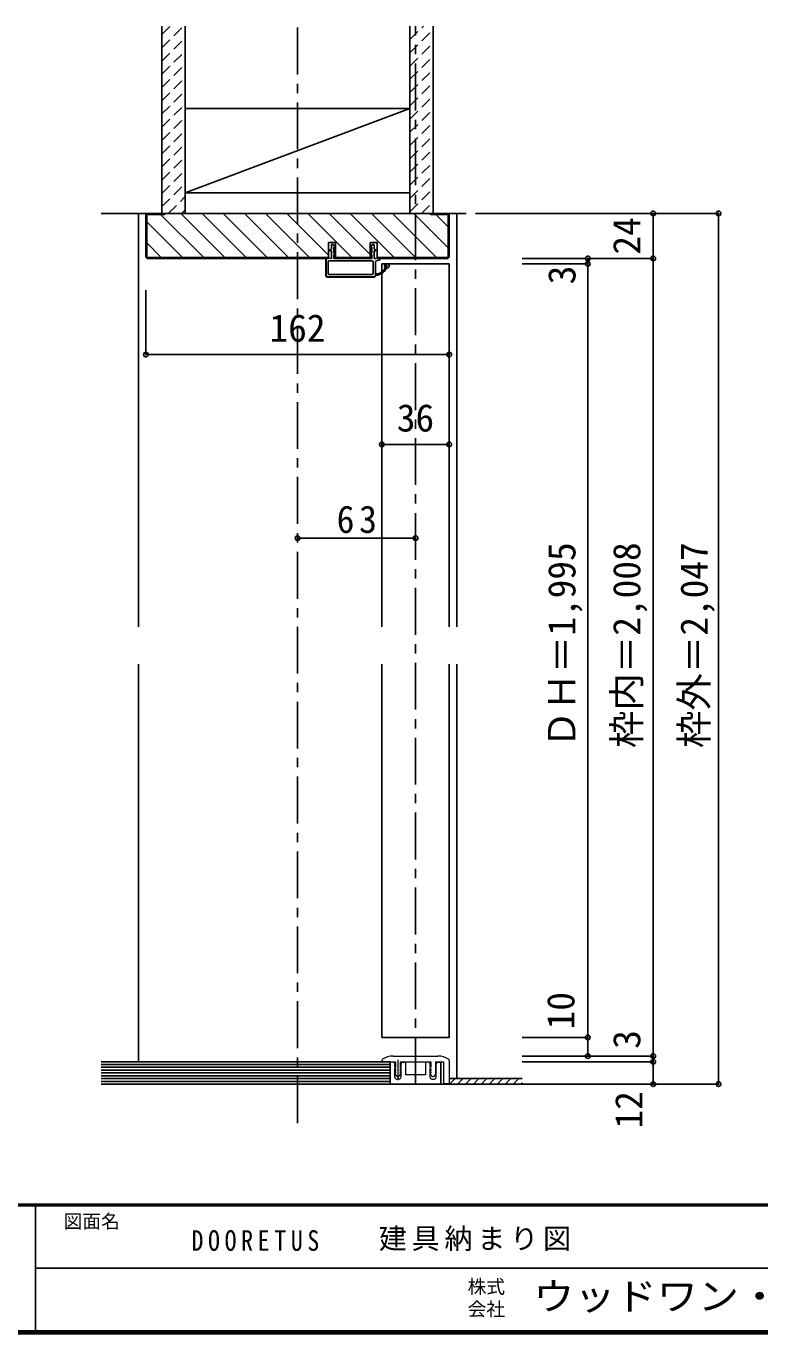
# Model space of a CAD drawing. Units: millimetres at full size, sheet at 1:5. Extents: x -973 to 977, y -718 to 696.
# Drawn here: x -3 to 389, y -701 to -2 of the extents above; entities that cross this region are included whole.
import ezdxf
from ezdxf.enums import TextEntityAlignment as Align

# ---------------------------------------------------------------- set-up
doc = ezdxf.new("R2010")
doc.units = ezdxf.units.MM
doc.header["$LTSCALE"] = 5
doc.header["$PDMODE"] = 32
doc.header["$PDSIZE"] = 2.5
doc.linetypes.add('CHAIN1', pattern=[8, 5, -1, 1, -1])
doc.linetypes.add('DASHED1', pattern=[1.8, 1.2, -0.6])
for name, color, linetype in [('0-0_補助線', 7, 'Continuous'), ('0-1_通り芯', 4, 'CHAIN1'), ('0-3_仕上', 7, 'Continuous'), ('0-4_枠', 3, 'Continuous'), ('0-6_扉', 6, 'Continuous'), ('0-B_寸法', 7, 'Continuous'), ('0-C_ﾊｯﾁ', 4, 'DASHED1'), ('F-0_補助線', 7, 'Continuous'), ('F-1_通り芯', 6, 'Continuous'), ('F-A_文字', 7, 'Continuous')]:
    doc.layers.add(name, color=color, linetype=linetype)
doc.layers.add('0-7_金物', color=7, linetype='Continuous', lineweight=18)
doc.styles.add('ＭＳ ゴシック', font='')
doc.styles.get('ＭＳ ゴシック').set_extended_font_data('MS Gothic')

# ---------------------------------------------------------------- blocks, each defined once
blk = doc.blocks.new('2')
at = {"layer": '0-0_補助線'}
for p, q in [((-9.846, -9.622), (-9.846, 15.078)), ((-8.846, 16.078), (0.354, 16.078)), ((-8.846, 15.878), (0.637, 15.878)), ((-8.446, 14.378), (-8.446, -8.922)), ((-8.146, 14.678), (-1.546, 14.678)), ((-1.246, 14.378), (-1.246, -8.922)), ((0.154, 11.653), (2.154, 11.653)), ((0.154, 11.653), (0.154, -8.497)), ((2.154, 10.953), (2.154, 11.653)), ((3.154, 11.653), (2.512, 10.83)), ((3.154, 11.653), (6.154, 11.653)), ((4.154, 13.753), (4.154, 13.053)), ((5.154, 13.053), (4.512, 13.876)), ((7.154, 13.053), (5.154, 13.053)), ((6.154, 10.953), (6.154, 11.653)), ((7.558, 12.258), (6.516, 10.835)), ((-1.48, -10.622), (-8.846, -10.622)), ((-1.546, -9.222), (-8.146, -9.222)), ((-1.189, -10.85), (-0.732, -12.694)), ((0.354, -12.922), (-0.441, -12.922)), ((0.154, -8.497), (2.154, -8.497)), ((4.154, -9.897), (0.154, -9.897)), ((0.154, -9.897), (0.154, -10.622)), ((0.154, -10.622), (0.645, -12.548)), ((2.154, -7.797), (2.154, -8.497)), ((3.154, -8.497), (2.512, -7.674)), ((3.154, -8.497), (6.154, -8.497)), ((4.154, -10.597), (4.154, -9.897)), ((5.154, -9.897), (4.512, -10.72)), ((7.154, -9.897), (5.154, -9.897)), ((6.154, -7.797), (6.154, -8.497)), ((7.558, -9.101), (6.516, -7.679))]:
    blk.add_line(p, q, dxfattribs=at)
for points in [[(-9.646, 15.078), (-9.646, -9.622), (-9.846, -9.622)], [(4.154, 13.053), (0.154, 13.053), (0.649, 15.723)]]:
    blk.add_lwpolyline(points, dxfattribs=at)
for centre, radius, start, end in [((-8.846, 15.078), 1, 90, 180), ((-8.846, 15.078), 0.8, 90, 180), ((-8.146, 14.378), 0.3, 90, 180), ((-1.546, 14.378), 0.3, 0, 90), ((0.354, 15.778), 0.3, 349.49875, 90), ((2.354, 10.953), 0.2, 180, 322.03043), ((4.354, 13.753), 0.2, 37.96957, 180), ((6.354, 10.953), 0.2, 180, 323.78053), ((7.154, 12.553), 0.5, 323.78053, 90), ((-8.846, -9.622), 1, 180, 270), ((-2.846, -10.72), 6, 179.06153, 259.29815), ((-8.146, -8.922), 0.3, 180, 270), ((-2.846, -10.72), 5.3, 178.93757, 259.29815), ((-1.546, -8.922), 0.3, 270, 0), ((-1.48, -10.922), 0.3, 13.9282, 90), ((-0.441, -12.622), 0.3, 193.9282, 270), ((0.354, -12.622), 0.3, 270, 14.29438), ((2.354, -7.797), 0.2, 37.96957, 180), ((4.354, -10.597), 0.2, 180, 322.03043), ((6.354, -7.797), 0.2, 36.21947, 180), ((7.154, -9.397), 0.5, 270, 36.21947), ((-3.896, -16.272), 0.35, 259.29815, 79.29815)]:
    blk.add_arc(centre, radius, start, end, dxfattribs=at)
blk.add_point((-3.896, -16.622), dxfattribs=at)

msp = doc.modelspace()

# ---------------------------------------------------------------- linework, layer by layer
at = {"layer": '0-1_通り芯'}
for p, q in [((141.653, -588.252), (141.653, -2.5)), ((204.653, -567.5), (204.653, -2.5)), ((36.653, -102.5), (261.653, -102.5)), ((36.653, -567.5), (261.653, -567.5))]:
    msp.add_line(p, q, dxfattribs=at)
at = {"layer": '0-3_仕上', "color": 2}
for p, q in [((69.153, -102.5), (69.153, -2.5)), ((81.653, -102.5), (81.653, -2.5)), ((201.653, -102.5), (201.653, -2.5)), ((214.153, -102.5), (214.153, -2.5)), ((191.153, -555.5), (36.653, -555.5)), ((191.153, -567.5), (191.153, -555.5)), ((261.653, -567.5), (36.653, -567.5))]:
    msp.add_line(p, q, dxfattribs=at)
at = {"layer": '0-3_仕上', "color": 3}
for p, q in [((81.653, -46.5), (201.653, -46.5)), ((81.653, -91.5), (201.653, -91.5))]:
    msp.add_line(p, q, dxfattribs=at)
at = {"layer": '0-3_仕上'}
for p, q in [((81.653, -91.5), (201.653, -46.5)), ((191.153, -557), (36.653, -557)), ((191.153, -558.5), (36.653, -558.5)), ((191.153, -560), (36.653, -560)), ((191.153, -561.5), (36.653, -561.5)), ((191.153, -563), (36.653, -563)), ((191.153, -564.5), (36.653, -564.5)), ((222.653, -564.5), (261.653, -564.5)), ((191.153, -566), (36.653, -566))]:
    msp.add_line(p, q, dxfattribs=at)
at = {"layer": '0-4_枠', "color": 4}
for p, q in [((60.653, -102.5), (56.653, -102.5)), ((56.653, -323.25), (56.653, -102.5)), ((222.653, -102.5), (226.653, -102.5)), ((226.653, -323.25), (226.653, -102.5)), ((56.653, -555.5), (56.653, -343.25)), ((226.653, -564.5), (226.653, -343.25))]:
    msp.add_line(p, q, dxfattribs=at)
at = {"layer": '0-4_枠'}
for p, q in [((60.653, -102.5), (222.653, -102.5)), ((61.153, -125.586), (61.153, -103)), ((70.653, -103), (61.153, -103)), ((70.653, -102.5), (70.653, -103)), ((212.653, -103), (212.653, -102.5)), ((212.653, -103), (222.153, -103)), ((222.153, -125.586), (222.153, -103)), ((158.153, -118), (161.853, -118)), ((158.153, -126.5), (158.153, -118)), ((161.853, -126.5), (161.853, -118)), ((180.453, -126.5), (180.453, -118)), ((61.567, -126), (61.153, -125.586)), ((221.739, -126), (222.153, -125.586)), ((61.36, -126.5), (158.153, -126.5)), ((61.567, -126), (158.153, -126)), ((161.853, -126), (180.453, -126)), ((161.853, -126.5), (180.453, -126.5)), ((221.739, -126), (184.153, -126)), ((221.946, -126.5), (184.153, -126.5))]:
    msp.add_line(p, q, dxfattribs=at)
for points in [[(61.36, -126.5), (60.653, -125.793), (60.653, -102.5)], [(221.946, -126.5), (222.653, -125.793), (222.653, -102.5)], [(180.453, -118), (184.153, -118), (184.153, -126.5)]]:
    msp.add_lwpolyline(points, dxfattribs=at)
at = {"layer": '0-6_扉'}
for p, q in [((186.653, -129.5), (222.653, -129.5)), ((186.653, -129.5), (186.653, -323.25)), ((222.653, -129.5), (222.653, -323.25)), ((186.653, -343.25), (186.653, -542.5)), ((222.653, -343.25), (222.653, -542.5)), ((222.653, -542.5), (186.653, -542.5))]:
    msp.add_line(p, q, dxfattribs=at)
at = {"layer": '0-7_金物'}
for p, q in [((186.653, -555.017), (186.653, -555.5)), ((186.653, -555.5), (194.003, -555.5)), ((191.153, -567.5), (191.153, -555.8)), ((192.603, -555.8), (191.153, -555.8)), ((191.253, -567.5), (191.253, -555.8)), ((192.653, -552.5), (216.653, -552.5)), ((193.603, -558.05), (193.603, -556.8)), ((193.603, -558.05), (193.81, -558.396)), ((193.796, -558.846), (194.003, -558.5)), ((194.003, -555.5), (194.003, -558.5)), ((196.503, -555.5), (212.803, -555.5)), ((196.503, -555.5), (196.503, -558.5)), ((196.71, -558.846), (196.503, -558.5)), ((196.903, -558.05), (196.696, -558.396)), ((196.903, -558.05), (196.903, -556.8)), ((197.903, -555.8), (199.253, -555.8)), ((199.253, -555.8), (199.253, -562.5)), ((210.053, -555.8), (210.053, -562.5)), ((211.403, -555.8), (210.053, -555.8)), ((212.403, -558.05), (212.403, -556.8)), ((212.403, -558.05), (212.61, -558.396)), ((212.596, -558.846), (212.803, -558.5)), ((212.803, -555.5), (212.803, -558.5)), ((215.303, -555.5), (219.653, -555.5)), ((215.303, -555.5), (215.303, -558.5)), ((215.51, -558.846), (215.303, -558.5)), ((215.703, -558.05), (215.496, -558.396)), ((215.703, -558.05), (215.703, -556.8)), ((216.703, -555.8), (218.153, -555.8)), ((218.053, -555.8), (218.053, -567.5)), ((218.153, -555.8), (218.153, -567.5)), ((219.653, -555.5), (219.653, -567.2)), ((222.653, -555.017), (222.653, -567.2)), ((193.603, -559.05), (193.81, -558.704)), ((193.603, -563.8), (193.603, -559.05)), ((193.796, -559.154), (194.003, -559.5)), ((193.796, -560.346), (194.003, -560)), ((193.796, -560.654), (194.003, -561)), ((193.796, -561.846), (194.003, -561.5)), ((194.886, -563.34), (193.833, -562.204)), ((194.003, -559.5), (194.003, -560)), ((194.003, -561), (194.003, -561.5)), ((195.903, -564.8), (194.603, -564.8)), ((196.673, -562.204), (195.62, -563.34)), ((196.71, -559.154), (196.503, -559.5)), ((196.503, -559.5), (196.503, -560)), ((196.71, -560.346), (196.503, -560)), ((196.71, -560.654), (196.503, -561)), ((196.503, -561), (196.503, -561.5)), ((196.71, -561.846), (196.503, -561.5)), ((196.903, -559.05), (196.696, -558.704)), ((196.903, -563.8), (196.903, -559.05)), ((204.153, -562.5), (199.253, -562.5)), ((204.653, -563), (204.153, -562.5)), ((204.653, -563), (205.153, -562.5)), ((210.053, -562.5), (205.153, -562.5)), ((212.403, -559.05), (212.61, -558.704)), ((212.403, -563.8), (212.403, -559.05)), ((212.596, -559.154), (212.803, -559.5)), ((212.596, -560.346), (212.803, -560)), ((212.596, -560.654), (212.803, -561)), ((212.596, -561.846), (212.803, -561.5)), ((213.686, -563.34), (212.633, -562.204)), ((212.803, -559.5), (212.803, -560)), ((212.803, -561), (212.803, -561.5)), ((213.403, -564.8), (214.703, -564.8)), ((215.473, -562.204), (214.42, -563.34)), ((215.51, -559.154), (215.303, -559.5)), ((215.303, -559.5), (215.303, -560)), ((215.51, -560.346), (215.303, -560)), ((215.51, -560.654), (215.303, -561)), ((215.303, -561), (215.303, -561.5)), ((215.51, -561.846), (215.303, -561.5)), ((215.703, -559.05), (215.496, -558.704)), ((215.703, -563.8), (215.703, -559.05)), ((218.153, -567.5), (191.153, -567.5)), ((219.653, -567.2), (222.653, -567.2))]:
    msp.add_line(p, q, dxfattribs=at)
at = {"layer": '0-7_金物', "color": 4}
msp.add_line((195.253, -554.5), (195.253, -565.441), dxfattribs=at)
at = {"layer": '0-7_金物'}
for centre, radius, start, end in [((187.653, -555.017), 1, 123.74899, 180), ((192.653, -562.5), 10, 90, 123.74899), ((192.603, -556.8), 1, 0, 90), ((193.553, -558.55), 0.3, 329.05368, 30.94635), ((196.953, -558.55), 0.3, 149.05365, 210.94632), ((197.903, -556.8), 1, 90, 180), ((211.403, -556.8), 1, 0, 90), ((212.353, -558.55), 0.3, 329.05368, 30.94635), ((215.753, -558.55), 0.3, 149.05365, 210.94632), ((216.703, -556.8), 1, 90, 180), ((216.653, -562.5), 10, 56.25101, 90), ((221.653, -555.017), 1, 0, 56.25101), ((194.603, -563.8), 1, 180, 270), ((194.053, -559), 0.3, 149.05366, 210.94634), ((194.053, -560.5), 0.3, 149.05366, 210.94634), ((194.053, -562), 0.3, 149.05366, 222.83826), ((195.253, -563), 0.5, 222.83826, 317.16174), ((195.903, -563.8), 1, 270, 0), ((196.453, -562), 0.3, 317.16174, 30.94634), ((196.453, -559), 0.3, 329.05366, 30.94634), ((196.453, -560.5), 0.3, 329.05366, 30.94634), ((213.403, -563.8), 1, 180, 270), ((212.853, -559), 0.3, 149.05366, 210.94634), ((212.853, -560.5), 0.3, 149.05366, 210.94634), ((212.853, -562), 0.3, 149.05366, 222.83826), ((214.053, -563), 0.5, 222.83826, 317.16174), ((214.703, -563.8), 1, 270, 0), ((215.253, -562), 0.3, 317.16174, 30.94634), ((215.253, -559), 0.3, 329.05366, 30.94634), ((215.253, -560.5), 0.3, 329.05366, 30.94634)]:
    msp.add_arc(centre, radius, start, end, dxfattribs=at)
at = {"layer": '0-B_寸法', "color": 4}
for p, q in [((366.51, -102.5), (261.653, -102.5)), ((331.653, -102.5), (331.653, -567.5)), ((366.51, -102.5), (366.51, -567.5)), ((331.653, -126.5), (261.653, -126.5)), ((296.653, -129.5), (261.653, -129.5)), ((296.653, -126.5), (296.653, -552.5)), ((60.653, -177.922), (60.653, -143.4)), ((222.653, -177.922), (222.653, -143.4)), ((60.653, -177.922), (222.653, -177.922)), ((186.653, -225.882), (222.653, -225.882)), ((141.653, -275.882), (204.653, -275.882)), ((296.653, -542.5), (261.653, -542.5)), ((331.653, -552.5), (261.653, -552.5)), ((331.653, -555.5), (261.653, -555.5)), ((331.653, -555.5), (261.653, -555.5)), ((331.653, -555.5), (331.653, -552.5)), ((366.51, -567.5), (261.653, -567.5))]:
    msp.add_line(p, q, dxfattribs=at)
at = {"layer": '0-B_寸法', "color": 3}
for p, q in [((158.153, -118), (161.853, -118)), ((158.153, -126.5), (158.153, -118)), ((161.853, -126.5), (161.853, -118)), ((180.453, -126.5), (180.453, -118)), ((161.853, -126), (180.453, -126)), ((161.853, -126.5), (180.453, -126.5))]:
    msp.add_line(p, q, dxfattribs=at)
msp.add_lwpolyline([(180.453, -118), (184.153, -118), (184.153, -126.5)], dxfattribs=at)
at = {"layer": '0-B_寸法'}
for p in [(331.653, -102.5), (366.51, -102.5), (296.653, -126.5), (331.653, -126.5), (296.653, -129.5), (60.653, -177.922), (222.653, -177.922), (186.653, -225.882), (222.653, -225.882), (141.653, -275.882), (204.653, -275.882), (296.653, -542.5), (296.653, -552.5), (331.653, -552.5), (331.653, -555.5), (331.653, -567.5), (366.51, -567.5)]:
    msp.add_point(p, dxfattribs=at)
at = {"layer": '0-C_ﾊｯﾁ'}
for p, q in [((69.153, -14.04), (80.693, -2.5)), ((69.153, -6.969), (73.622, -2.5)), ((201.653, -9.677), (208.83, -2.5)), ((201.653, -2.606), (201.759, -2.5)), ((201.653, -16.748), (214.153, -4.248)), ((69.153, -21.111), (81.653, -8.611)), ((201.653, -23.819), (214.153, -11.319)), ((69.153, -28.182), (81.653, -15.682)), ((201.653, -30.89), (214.153, -18.39)), ((69.153, -35.253), (81.653, -22.753)), ((201.653, -37.961), (214.153, -25.461)), ((69.153, -42.324), (81.653, -29.824)), ((201.653, -45.032), (214.153, -32.532)), ((69.153, -49.395), (81.653, -36.895)), ((201.653, -52.103), (214.153, -39.603)), ((69.153, -56.466), (81.653, -43.966)), ((201.653, -59.174), (214.153, -46.674)), ((69.153, -63.537), (81.653, -51.037)), ((201.653, -66.246), (214.153, -53.746)), ((69.153, -70.608), (81.653, -58.108)), ((201.653, -73.317), (214.153, -60.817)), ((69.153, -77.679), (81.653, -65.179)), ((201.653, -80.388), (214.153, -67.888)), ((69.153, -84.751), (81.653, -72.251)), ((201.653, -87.459), (214.153, -74.959)), ((69.153, -91.822), (81.653, -79.322)), ((201.653, -94.53), (214.153, -82.03)), ((69.153, -98.893), (81.653, -86.393)), ((201.653, -101.601), (214.153, -89.101)), ((72.689, -102.428), (81.653, -93.464)), ((207.825, -102.5), (214.153, -96.172)), ((79.688, -102.5), (81.653, -100.535))]:
    msp.add_line(p, q, dxfattribs=at)
at = {"layer": '0-C_ﾊｯﾁ', "linetype": 'Continuous'}
for p, q in [((68.486, -103), (91.487, -126)), ((79.3, -102.5), (102.8, -126)), ((90.614, -102.5), (114.114, -126)), ((101.927, -102.5), (125.428, -126)), ((113.241, -102.5), (136.741, -126)), ((124.555, -102.5), (148.055, -126)), ((135.869, -102.5), (155.853, -122.484)), ((147.182, -102.5), (170.683, -126)), ((169.81, -102.5), (193.31, -126)), ((181.124, -102.5), (204.624, -126)), ((192.437, -102.5), (215.937, -126)), ((203.751, -102.5), (222.153, -120.902)), ((215.565, -103), (222.153, -109.588)), ((61.153, -106.98), (80.173, -126)), ((61.153, -118.294), (68.859, -126)), ((155.853, -122.484), (158.153, -124.784)), ((222.821, -567.5), (225.821, -564.5)), ((227.064, -567.5), (230.064, -564.5)), ((231.307, -567.5), (234.307, -564.5)), ((235.549, -567.5), (238.549, -564.5)), ((239.792, -567.5), (242.792, -564.5)), ((244.035, -567.5), (247.035, -564.5)), ((248.277, -567.5), (251.277, -564.5)), ((252.52, -567.5), (255.52, -564.5)), ((256.762, -567.5), (259.762, -564.5)), ((261.005, -567.5), (261.653, -566.852))]:
    msp.add_line(p, q, dxfattribs=at)
msp.add_lwpolyline([(158.496, -102.5), (178.153, -122.157), (180.272, -124.276)], dxfattribs=at)
at = {"layer": 'F-1_通り芯'}
for p, q in [((976.653, -631.667), (-973.347, -631.667)), ((976.653, -632.5), (-973.347, -632.5)), ((1.653, -632.5), (1.653, -699.167)), ((1.653, -665.833), (974.986, -665.834)), ((976.653, -699.167), (-973.347, -699.167)), ((976.653, -700), (-973.347, -700)), ((976.653, -700.833), (-973.347, -700.833))]:
    msp.add_line(p, q, dxfattribs=at)

# ---------------------------------------------------------------- block references
at = {"layer": '0-B_寸法', "rotation": 90}
msp.add_blockref('2', (172.731, -126.654), dxfattribs=at)

# ---------------------------------------------------------------- texts
at = {"layer": '0-B_寸法', "style": 'ＭＳ ゴシック'}
for s, p in [('24', (329.153, -124.5)), ('3', (294.49, -140.385)), ('枠内＝2,008', (329.153, -388)), ('枠外＝2,047', (365.167, -388)), ('ＤＨ＝1,995', (294.473, -388)), ('10', (293.944, -538.245)), ('3', (329.153, -548.603)), ('12', (330.267, -591.168))]:
    msp.add_text(s, height=14.66, rotation=90, dxfattribs=at).set_placement(p, align=Align.BOTTOM_LEFT)
for s, p in [('162', (126.653, -175.422)), ('36', (194.653, -223.382))]:
    msp.add_text(s, height=14.66, dxfattribs=at).set_placement(p, align=Align.BOTTOM_LEFT)
at = {"layer": '0-B_寸法', "insert": (162.528, -273.382), "char_height": 14.66, "attachment_point": 7, "style": 'ＭＳ ゴシック'}
msp.add_mtext('\\T1.27;\\W0.95;63', dxfattribs=at)
at = {"layer": 'F-0_補助線', "char_height": 11, "attachment_point": 7, "style": 'ＭＳ ゴシック'}
for s, insert in [('\\T1.39;\\W0.85;DOORETUS', (84.986, -656.667)), ('\\T1.17;建具納まり図', (184.986, -656.667))]:
    msp.add_mtext(s, dxfattribs=dict(at, insert=insert))
at = {"layer": 'F-A_文字', "style": 'ＭＳ ゴシック'}
for s, p in [('図面名', (16.653, -646.667)), ('株式', (232.486, -681.5)), ('会社', (232.486, -693.5))]:
    msp.add_text(s, height=7.331, dxfattribs=at).set_placement(p, align=Align.BOTTOM_LEFT)
at = {"layer": 'F-A_文字', "style": 'ＭＳ ゴシック', "width": 1.1}
msp.add_text('ウッドワン・・・', height=14.66, dxfattribs=at).set_placement((267.486, -692.5), align=Align.BOTTOM_LEFT)

doc.saveas('drawing.dxf')
